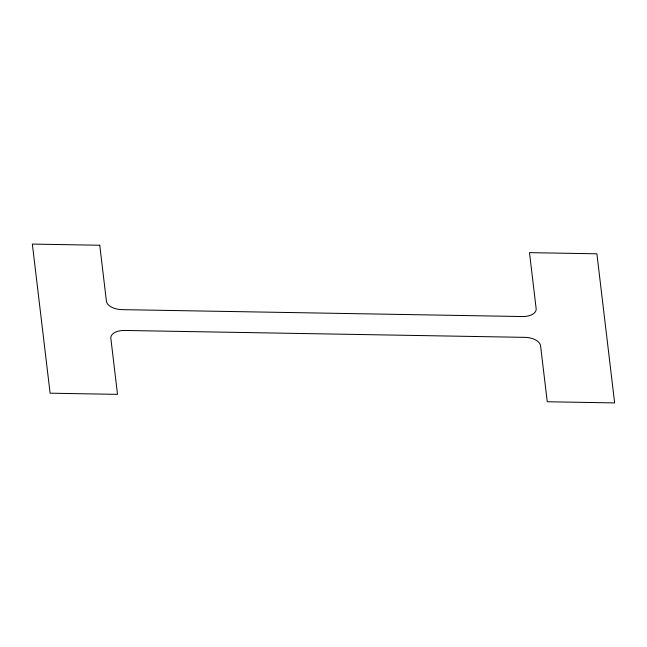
<?xml version="1.0" encoding="UTF-8"?>
<svg xmlns="http://www.w3.org/2000/svg" width="647" height="647" viewBox="0 0 647 647"><rect width="100%" height="100%" fill="white"/><g stroke="black" fill="none" stroke-linecap="round" stroke-linejoin="round"><path stroke-width="0.97" d="M99.751 245.245L32.35 244.081L50.11 393.198L117.511 394.355L110.847 338.373A14.784 8.112 4.4 0 1 124.588 330.455L524.887 337.354A14.784 8.112 4.4 0 1 540.577 345.773L547.249 401.755L614.65 402.919L596.89 253.802L529.489 252.645L536.153 308.627A14.784 8.112 4.4 0 1 522.412 316.545L122.113 309.646A14.784 8.112 4.4 0 1 106.423 301.227L99.751 245.245"/></g></svg>
